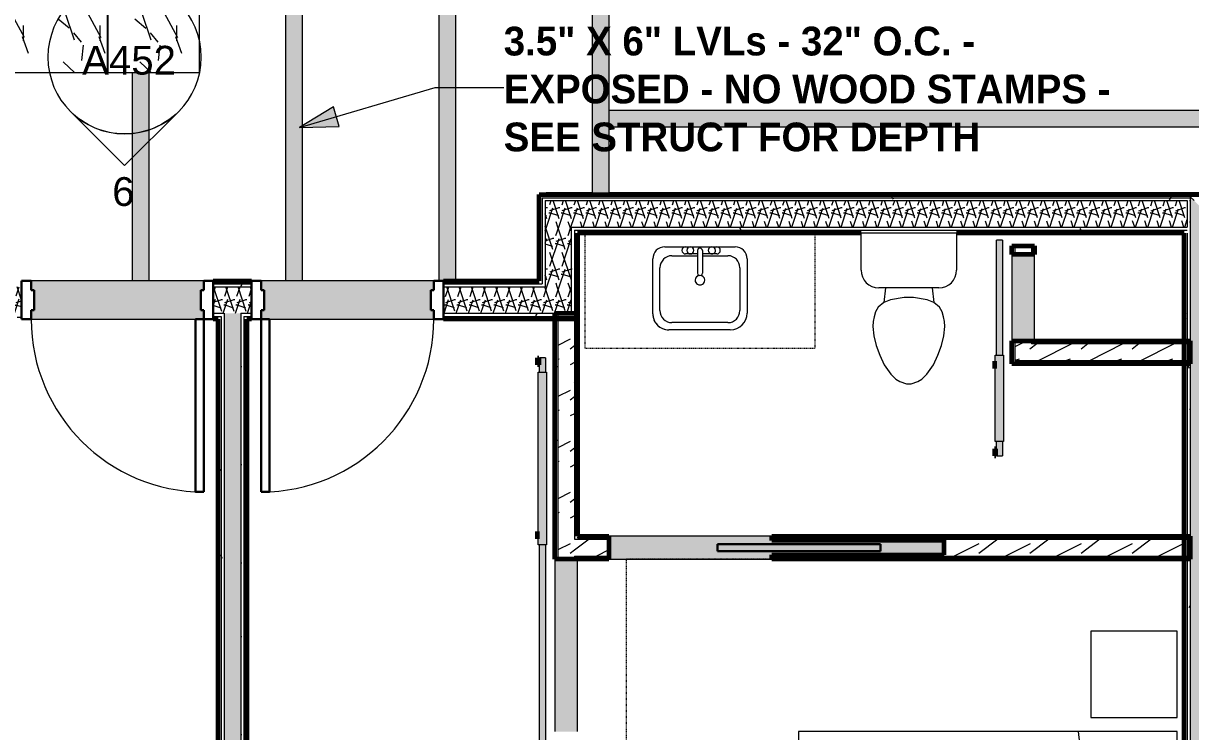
# Model space of a CAD drawing. Header units: inches. Extents: x -4169 to -1846, y 9706 to 12377.
# Drawn here: x -2758.4 to -2514.8, y 11536 to 11683.7 of the extents above; entities that cross this region are included whole.
import ezdxf

# ---------------------------------------------------------------- set-up
doc = ezdxf.new("R2010")
doc.units = ezdxf.units.IN
doc.header["$MEASUREMENT"] = 0
doc.linetypes.add('Dash', pattern=[0.25, 0.125, -0.125])
for name, color, linetype, lineweight in [('0-1', 7, 'Continuous', 5), ('0-2', 7, 'Continuous', 18), ('A-CLNG', 13, 'Continuous', 18), ('A-CLNG-PATT-1', 35, 'Continuous', 18), ('A-DOOR', 31, 'Continuous', 18), ('A-DOOR-2', 90, 'Continuous', 30), ('A-DOOR-3', 135, 'Continuous', 18), ('A-DOOR-4', 7, 'Continuous', 18), ('A-DOOR-5', 50, 'Continuous', 60), ('A-DOOR-6', 31, 'Continuous', 30), ('A-DOOR-7', 31, 'Continuous', 9), ('A-DOOR-FRAM', 31, 'Continuous', 30), ('A-FLOR-2', 7, 'Continuous', 18), ('A-WALL', 113, 'Continuous', 18), ('A-WALL-1', 8, 'Continuous', 5), ('A-WALL-3', 50, 'Continuous', 60), ('A-WALL-4', 7, 'Continuous', 18), ('A-WALL-PATT-1', 250, 'Continuous', 9), ('A-WALL-PATT-2', 253, 'Continuous', 9), ('A-WALL-PATT-4', 111, 'Continuous', 9), ('G-ANNO-SYMB-2', 111, 'Continuous', 9), ('G-ANNO-TEXT', 231, 'Continuous', 9), ('I-FURN-1', 250, 'Continuous', 9), ('I-FURN-HDLN-1', 250, 'Dash', 9), ('I-WALL', 2, 'Continuous', 18), ('I-WALL-2', 2, 'Continuous', 5), ('I-WALL-3', 2, 'Continuous', 60), ('P-SANR-FIXT-2', 250, 'Continuous', 9), ('Q-CASE-HDLN-1', 250, 'Dash', 9), ('S-BEAM', 12, 'Continuous', 9)]:
    doc.layers.add(name, color=color, linetype=linetype, lineweight=lineweight)
doc.styles.add('Arial_1', font='arial.ttf', dxfattribs={"height": 6})
doc.styles.add('Century Gothic_B', font='GOTHICB.TTF', dxfattribs={"height": 6})
pattern_1 = [(0, (0, 0), (20.48, 5.12), [0.845, -14.515, 0.845, -14.515, -81.92]), (0, (0, 0), (20.48, 5.12), [-30.72, 0.845, -29.875, 0.845, -14.515, -35.84]), (0, (0, 0), (20.48, 5.12), [-76.8, 0.845, -9.395, 0.845, -24.755]), (120, (7.68, 2.56), (-14.67405, 15.1762003), [0.845, -14.515, 0.845, -14.515, -81.92]), (120, (7.68, 2.56), (-14.67405, 15.1762003), [-30.72, 0.845, -29.875, 0.845, -14.515, -35.84]), (120, (7.68, 2.56), (-14.67405, 15.1762003), [-76.8, 0.845, -9.395, 0.845, -24.755]), (240, (10.24, 12.8), (-5.80595, -20.2962003), [0.845, -14.515, 0.845, -14.515, -81.92]), (240, (10.24, 12.8), (-5.80595, -20.2962003), [-30.72, 0.845, -29.875, 0.845, -14.515, -35.84]), (240, (10.24, 12.8), (-5.80595, -20.2962003), [-76.8, 0.845, -9.395, 0.845, -24.755])]
pattern_2 = [(216.87, (4.265, 10.662), (31.9871619, 21.32545714), [5.331, -47.981]), (206.565, (10.662, 7.464), (-10.662476, -10.6620098), [11.921, -11.921]), (198.435, (10.662, 2.132), (-21.32449365, -10.6625869), [6.744, -26.974])]
pattern_3 = [(161.57, (0.32, 0.32), (-2.560496185, -0.000537386), [0, -18.214, 2.022, 0]), (18.43, (-0.32, 0.32), (-2.560496185, 0.000537386), [0, -18.214, 2.022, 0]), (108.43, (0.32, 0.32), (1.27922091, -6.400876726), [6.07, -14.166]), (71.57, (-0.32, 0.32), (1.27922091, 6.400876726), [6.07, -14.166])]

# ---------------------------------------------------------------- blocks, each defined once
blk = doc.blocks.new('Pocket_Door_2385 - 34_ x 80_-1722096-ENLARGED RCP - 2ND FLOOR PLAN')
at = {"layer": 'A-DOOR-2'}
for p, q in [((-39.67, -0.75), (-39.67, 0.75)), ((-39.67, 0.75), (-5.67, 0.75)), ((-5.67, 0.75), (-5.67, -0.75)), ((-5.67, -0.75), (-39.67, -0.75))]:
    blk.add_line(p, q, dxfattribs=at)
blk = doc.blocks.new('M_Sink Vanity-Square - 500 x 440mm-1372835-ENLARGED RCP - 2ND FLOOR PLAN')
at = {"layer": 'P-SANR-FIXT-2'}
for p, q in [((-5.72, 10.23), (7.14, 10.23)), ((-5.72, 10.23), (7.14, 10.23)), ((-5.22, 8.73), (6.46, 8.73)), ((-9.22, -4.59), (-9.22, 6.73)), ((-9.22, -4.59), (-9.22, 6.73)), ((-7.72, -2.72), (-7.72, 6.23)), ((8.96, 6.23), (8.96, -2.72)), ((10.46, 6.91), (10.46, -4.59)), ((10.46, 6.91), (10.46, -4.59)), ((0.12, -6.33), (0.12, -1.59)), ((1.12, -6.33), (1.12, -1.59)), ((7.96, -7.09), (-6.72, -7.09)), ((7.96, -7.09), (-6.72, -7.09)), ((0.12, -5.22), (-5.22, -5.22)), ((-2.88, -5.59), (0.12, -5.59)), ((3.62, -7.09), (-2.88, -7.09)), ((6.46, -5.22), (1.12, -5.22)), ((1.12, -5.59), (3.62, -5.59))]:
    blk.add_line(p, q, dxfattribs=at)
for centre, radius, start, end in [((-5.72, 6.73), 3.5, 90, 180), ((-5.72, 6.73), 3.5, 90, 180), ((7.14, 6.91), 3.32, 0, 90), ((7.14, 6.91), 3.32, 360, 90), ((-5.22, 6.23), 2.5, 90, 180), ((6.46, 6.23), 2.5, 360, 90), ((0.62, -0.13), 1, 360, 180), ((0.62, -0.13), 1, 180, 0), ((0.62, -1.59), 0.5, 360, 180), ((-6.72, -4.59), 2.5, 180, 270), ((-6.72, -4.59), 2.5, 180, 270), ((-5.22, -2.72), 2.5, 180, 270), ((6.46, -2.72), 2.5, 270, 360), ((7.96, -4.59), 2.5, 270, 0), ((7.96, -4.59), 2.5, 270, 0), ((-2.88, -6.34), 0.75, 90, 270), ((-1.88, -6.34), 0.75, 360, 180), ((-1.88, -6.34), 0.75, 180, 0), ((0.62, -6.33), 0.5, 180, 0), ((2.62, -6.34), 0.75, 0, 180), ((2.62, -6.34), 0.75, 180, 0), ((3.62, -6.34), 0.75, 270, 90)]:
    blk.add_arc(centre, radius, start, end, dxfattribs=at)
blk = doc.blocks.new('Toilet-Domestic-3D - Toilet-Domestic-3D-1352612-ENLARGED RCP - 2ND FLOOR PLAN')
at = {"layer": 'P-SANR-FIXT-2'}
for p, q in [((-9.98, 19.48), (9.98, 19.48)), ((-9.98, 11.75), (-9.98, 19.48)), ((9.98, 19.48), (9.98, 11.75)), ((6.25, 8.02), (-6.25, 8.02)), ((-4.86, 8.02), (-5.21, 5)), ((4.86, 8.02), (5.21, 5)), ((-5.21, 5), (-6.4, 4)), ((-3.84, 5.5), (-5.21, 5)), ((-1, 6), (-3.84, 5.5)), ((1, 6), (-1, 6)), ((3.84, 5.5), (1, 6)), ((5.21, 5), (3.84, 5.5)), ((6.4, 4), (5.21, 5)), ((-6.97, 3), (-7.24, 2)), ((-6.4, 4), (-6.97, 3)), ((6.97, 3), (6.4, 4)), ((7.24, 2), (6.97, 3)), ((-7.41, 1), (-7.5, 0)), ((-7.5, 0), (-7.33, -1.99)), ((-7.24, 2), (-7.41, 1)), ((7.41, 1), (7.24, 2)), ((7.33, -1.99), (7.5, 0)), ((7.5, 0), (7.41, 1)), ((-7.33, -1.99), (-6.79, -4)), ((6.79, -4), (7.33, -1.99)), ((-6.79, -4), (-6.06, -6)), ((6.06, -6), (6.79, -4)), ((-6.06, -6), (-5.13, -8)), ((5.13, -8), (6.06, -6)), ((-5.13, -8), (-3.74, -10)), ((3.74, -10), (5.13, -8)), ((-3.74, -10), (-2.74, -11)), ((-2.74, -11), (-1.87, -11.5)), ((-1.87, -11.5), (-0.5, -12)), ((-0.5, -12), (0.5, -12)), ((0.5, -12), (1.87, -11.5)), ((1.87, -11.5), (2.74, -11)), ((2.74, -11), (3.74, -10))]:
    blk.add_line(p, q, dxfattribs=at)
for centre, start, end in [((-6.25, 11.75), 180, 270), ((6.25, 11.75), 270, 360)]:
    blk.add_arc(centre, 3.73, start, end, dxfattribs=at)
blk = doc.blocks.new('OD_CW_Countertop - OD_CW_Countertop-V56-ENLARGED RCP - 2ND FLOOR PLAN')
at = {"layer": 'Q-CASE-HDLN-1'}
for p, q in [((0.74, 24), (0.74, 0)), ((48.74, 0), (48.74, 24)), ((0.74, 0), (48.74, 0))]:
    blk.add_line(p, q, dxfattribs=at)
blk = doc.blocks.new('Interior_barn_door_18732 - Interior_barn_door_18732-2490868-ENLARGED RCP - 2ND FLOOR PLAN')
at = {"layer": 'A-DOOR-3'}
h = blk.add_hatch(color=256, dxfattribs=at)
h.paths.add_polyline_path([(21, -4.79), (21, -4.32), (-21, -4.34), (-21, -4.95), (21, -4.95)], flags=0)
h.paths.add_polyline_path([(-57, -4.63), (-57, -4.32), (-60, -4.34), (-60, -4.95), (-57, -4.95), (-57, -4.64)], flags=0)
for points in [[(-21, -4.07), (-57, -4.07), (-57, -5.82), (-21, -5.82)], [(-58.5, -6), (-58.5, -5.67), (-60, -5.67), (-60, -6)], [(-22.23, -6), (-22.23, -5.82), (-23.73, -5.82), (-23.73, -6), (-22.68, -6)]]:
    blk.add_hatch(color=256, dxfattribs=at).paths.add_polyline_path(points, flags=0)
h = blk.add_hatch(color=256, dxfattribs=at)
h.paths.add_polyline_path([(21, -5.55), (21, -4.95), (-21, -4.95), (-21, -5.57), (21, -5.57)], flags=0)
h.paths.add_polyline_path([(-57, -5.39), (-57, -4.95), (-60, -4.95), (-60, -5.57), (-57, -5.55), (-57, -5.39)], flags=0)
at = {"layer": 'A-DOOR-4'}
for p, q in [((-60, -4.32), (-57, -4.32)), ((-60, -4.32), (-60, -4.95)), ((-57, -5.82), (-57, -4.07)), ((-57, -4.07), (-21, -4.07)), ((-21, -4.07), (-21, -5.82)), ((-21, -4.32), (21, -4.32)), ((21, -4.95), (21, -4.32)), ((-60, -4.95), (-60, -5.57)), ((-57, -5.57), (-60, -5.57)), ((-21, -5.82), (-57, -5.82)), ((21, -5.57), (-21, -5.57)), ((21, -5.57), (21, -4.95))]:
    blk.add_line(p, q, dxfattribs=at)
at = {"layer": 'A-DOOR-5'}
for p, q in [((-60, -6), (-60, -5.67)), ((-60, -5.67), (-58.5, -5.67)), ((-58.5, -6), (-60, -6)), ((-58.5, -5.67), (-58.5, -6)), ((-23.73, -6), (-23.73, -5.82)), ((-22.23, -6), (-23.73, -6)), ((-22.23, -5.82), (-22.23, -6))]:
    blk.add_line(p, q, dxfattribs=at)
blk = doc.blocks.new('Bed-Standard - Queen 60_ x 79_-1242961-ENLARGED RCP - 2ND FLOOR PLAN')
at = {"layer": 'I-FURN-1'}
for p, q in [((40.69, 37.7), (-19.31, 37.7)), ((-19.31, 37.7), (-19.31, -41.3)), ((40.69, -41.3), (40.69, 37.7)), ((-16.31, 35.7), (-16.31, 23.7)), ((-16.31, 35.7), (37.69, 35.7)), ((37.69, 35.7), (37.69, 23.7)), ((40.69, 23.7), (-19.31, 17.13)), ((-16.31, 23.7), (37.69, 23.7)), ((-19.31, -41.3), (40.69, -41.3))]:
    blk.add_line(p, q, dxfattribs=at)
at = {"layer": 'I-FURN-HDLN-1'}
for p, q in [((-55.31, 37.7), (-55.31, -77.3)), ((64.69, -77.3), (64.69, 37.7)), ((-55.31, -77.3), (64.69, -77.3))]:
    blk.add_line(p, q, dxfattribs=at)
blk = doc.blocks.new('Table-Night Stand - 18_ x 18_ x 24_-1352623-ENLARGED RCP - 2ND FLOOR PLAN')
at = {"layer": 'I-FURN-1'}
for p, q in [((18.15, 18), (0.15, 18)), ((0.15, 18), (0.15, 0)), ((18.15, 0), (18.15, 18)), ((0.15, 0), (18.15, 0))]:
    blk.add_line(p, q, dxfattribs=at)
blk = doc.blocks.new('Interior_barn_door_18732 - Interior_barn_door_18732 18_-2490978-ENLARGED RCP - 2ND FLOOR PLAN')
at = {"layer": 'A-DOOR-3'}
for points in [[(-33, 6), (-33, 5.67), (-31.5, 5.67), (-31.5, 6)], [(-13.13, 5.82), (-30, 5.82), (-30, 4.07), (-12, 4.07), (-12, 5.82)], [(-14.73, 6), (-14.73, 5.82), (-13.23, 5.82), (-13.23, 6)]]:
    blk.add_hatch(color=256, dxfattribs=at).paths.add_polyline_path(points, flags=0)
h = blk.add_hatch(color=256, dxfattribs=at)
h.paths.add_polyline_path([(12, 5.57), (-12, 5.55), (-12, 4.95), (12, 4.95), (12, 5.55)], flags=0)
h.paths.add_polyline_path([(-30, 5.57), (-33, 5.55), (-33, 4.95), (-30, 4.95), (-30, 5.57)], flags=0)
h = blk.add_hatch(color=256, dxfattribs=at)
h.paths.add_polyline_path([(10.81, 4.95), (-12, 4.95), (-12, 4.32), (12, 4.34), (12, 4.95)], flags=0)
h.paths.add_polyline_path([(-30, 4.95), (-33, 4.95), (-33, 4.32), (-30, 4.34), (-30, 4.8)], flags=0)
at = {"layer": 'A-DOOR-4'}
for p, q in [((-33, 5.57), (-30, 5.57)), ((-33, 5.57), (-33, 4.95)), ((-33, 4.95), (-33, 4.32)), ((-30, 4.07), (-30, 5.82)), ((-30, 5.82), (-12, 5.82)), ((-12, 5.82), (-12, 4.07)), ((-12, 5.57), (12, 5.57)), ((12, 4.95), (12, 5.57)), ((12, 4.32), (12, 4.95)), ((-30, 4.32), (-33, 4.32)), ((-12, 4.07), (-30, 4.07)), ((12, 4.32), (-12, 4.32))]:
    blk.add_line(p, q, dxfattribs=at)
at = {"layer": 'A-DOOR-5'}
for p, q in [((-33, 6), (-33, 5.67)), ((-31.5, 6), (-33, 6)), ((-33, 5.67), (-31.5, 5.67)), ((-31.5, 5.67), (-31.5, 6)), ((-14.73, 6), (-14.73, 5.82)), ((-13.23, 6), (-14.73, 6)), ((-13.23, 5.82), (-13.23, 6))]:
    blk.add_line(p, q, dxfattribs=at)
blk = doc.blocks.new('CTR - 1st Phase - Unit Layouts_rvt-1-ENLARGED RCP - 2ND FLOOR PLAN')
at = {"layer": 'A-WALL-1'}
for points in [[(-2548, 11617.48), (-2547.37, 11617.48), (-2547.37, 11635.48), (-2552.12, 11635.48), (-2552.12, 11617.48), (-2551.5, 11617.48)], [(-2602.2, 11571.98), (-2602.2, 11572.86), (-2566.2, 11572.86), (-2566.2, 11575.86), (-2602.2, 11575.86), (-2602.2, 11576.73), (-2636.2, 11576.73), (-2636.2, 11571.98), (-2620.03, 11571.98)], [(-2646.85, 11535.98), (-2642.72, 11535.98), (-2642.72, 11571.98), (-2647.47, 11571.98), (-2647.47, 11535.98)]]:
    blk.add_hatch(color=256, dxfattribs=at).paths.add_polyline_path(points, flags=0)
at = {"layer": 'A-WALL-PATT-1'}
h = blk.add_hatch(dxfattribs=at)
h.set_pattern_fill('FP_1', color=256, style=0, pattern_type=2)
h.set_pattern_definition(pattern_1)
h.paths.add_polyline_path([(-2646.85, 11532.88), (-2646.85, 11535.98), (-2647.47, 11535.98), (-2647.47, 11532.88)], flags=0)
h.paths.add_polyline_path([(-2647.47, 11571.98), (-2646.85, 11571.98), (-2646.85, 11623.24), (-2647.47, 11623.24), (-2647.47, 11576.11)], flags=0)
h = blk.add_hatch(dxfattribs=at)
h.set_pattern_fill('FP_1', color=256, style=0, pattern_type=2)
h.set_pattern_definition(pattern_1)
h.paths.add_polyline_path([(-2642.72, 11532.88), (-2642.72, 11535.98), (-2643.35, 11535.98), (-2643.35, 11532.88)], flags=0)
h.paths.add_polyline_path([(-2643.35, 11571.98), (-2642.72, 11571.98), (-2642.72, 11572.61), (-2643.35, 11572.61), (-2643.35, 11572.27)], flags=0)
h.paths.add_polyline_path([(-2643.35, 11576.11), (-2642.72, 11576.11), (-2642.72, 11623.26), (-2643.35, 11623.26), (-2643.35, 11576.28)], flags=0)
h = blk.add_hatch(dxfattribs=at)
h.set_pattern_fill('FP_1', color=256, style=0, pattern_type=2)
h.set_pattern_definition(pattern_1)
h.paths.add_polyline_path([(-2548, 11616.86), (-2516.12, 11616.86), (-2516.12, 11617.48), (-2548, 11617.48)], flags=0)
h = blk.add_hatch(dxfattribs=at)
h.set_pattern_fill('FP_1', color=256, style=0, pattern_type=2)
h.set_pattern_definition(pattern_1)
h.paths.add_polyline_path([(-2518.74, 11612.73), (-2516.12, 11612.75), (-2516.12, 11613.36), (-2552.12, 11613.36), (-2552.12, 11612.73), (-2548, 11612.73)], flags=0)
h = blk.add_hatch(dxfattribs=at)
h.set_pattern_fill('FP_1', color=256, style=0, pattern_type=2)
h.set_pattern_definition(pattern_1)
h.paths.add_polyline_path([(-2636.2, 11576.11), (-2636.2, 11576.73), (-2642.72, 11576.73), (-2642.72, 11576.11), (-2636.92, 11576.11)], flags=0)
h.paths.add_polyline_path([(-2518.74, 11576.11), (-2516.12, 11576.12), (-2516.12, 11576.73), (-2602.2, 11576.73), (-2602.2, 11576.11), (-2535.6, 11576.11)], flags=0)
at = {"layer": 'A-WALL-PATT-2'}
h = blk.add_hatch(dxfattribs=at)
h.set_pattern_fill('FP_2', color=256, style=0, pattern_type=2)
h.set_pattern_definition(pattern_2)
h.paths.add_polyline_path([(-2548, 11616.86), (-2548, 11617.48), (-2551.5, 11617.48), (-2551.5, 11616.86)], flags=0)
h.paths.add_polyline_path([(-2551.5, 11635.48), (-2548, 11635.48), (-2548, 11637.29), (-2551.5, 11637.29), (-2551.5, 11636.61)], flags=0)
h = blk.add_hatch(dxfattribs=at)
h.set_pattern_fill('FP_2', color=256, style=0, pattern_type=2)
h.set_pattern_definition(pattern_2)
h.paths.add_polyline_path([(-2643.35, 11532.26), (-2643.35, 11535.98), (-2646.85, 11535.98), (-2646.85, 11532.26), (-2645.36, 11532.26)], flags=0)
h.paths.add_polyline_path([(-2643.35, 11571.98), (-2643.35, 11623.26), (-2646.85, 11623.26), (-2646.85, 11571.98)], flags=0)
h = blk.add_hatch(dxfattribs=at)
h.set_pattern_fill('FP_2', color=256, style=0, pattern_type=2)
h.set_pattern_definition(pattern_2)
h.paths.add_polyline_path([(-2551.5, 11613.36), (-2516.12, 11613.36), (-2516.12, 11616.86), (-2551.5, 11616.86)], flags=0)
h = blk.add_hatch(dxfattribs=at)
h.set_pattern_fill('FP_2', color=256, style=0, pattern_type=2)
h.set_pattern_definition(pattern_2)
h.paths.add_polyline_path([(-2636.92, 11572.61), (-2636.2, 11572.61), (-2636.2, 11576.11), (-2643.35, 11576.11), (-2643.35, 11572.61), (-2642.67, 11572.61)], flags=0)
h.paths.add_polyline_path([(-2518.74, 11572.61), (-2516.12, 11572.61), (-2516.12, 11576.11), (-2602.2, 11576.11), (-2602.2, 11575.86), (-2566.2, 11575.86), (-2566.2, 11572.86), (-2602.2, 11572.86), (-2602.2, 11572.61), (-2535.6, 11572.61)], flags=0)
at = {"layer": 'A-WALL-3'}
for p, q in [((-2552.12, 11635.48), (-2552.12, 11637.29)), ((-2552.12, 11637.29), (-2547.37, 11637.29)), ((-2547.37, 11637.29), (-2547.37, 11635.48)), ((-2547.37, 11635.48), (-2552.12, 11635.48)), ((-2647.47, 11571.98), (-2647.47, 11623.26)), ((-2647.47, 11623.26), (-2642.72, 11623.26)), ((-2642.72, 11623.26), (-2642.72, 11576.73)), ((-2552.12, 11617.48), (-2514.87, 11617.48)), ((-2552.12, 11612.73), (-2552.12, 11617.48)), ((-2514.87, 11617.48), (-2514.87, 11612.73)), ((-2514.87, 11612.73), (-2552.12, 11612.73)), ((-2642.72, 11576.73), (-2636.2, 11576.73)), ((-2636.2, 11576.73), (-2636.2, 11571.98)), ((-2602.2, 11575.86), (-2602.2, 11576.73)), ((-2602.2, 11576.73), (-2514.87, 11576.73)), ((-2566.2, 11575.86), (-2602.2, 11575.86)), ((-2566.2, 11572.86), (-2566.2, 11575.86)), ((-2514.87, 11576.73), (-2514.87, 11571.98)), ((-2602.2, 11571.98), (-2602.2, 11572.86)), ((-2602.2, 11572.86), (-2566.2, 11572.86)), ((-2642.72, 11571.98), (-2647.47, 11571.98)), ((-2636.2, 11571.98), (-2642.72, 11571.98)), ((-2514.87, 11571.98), (-2602.2, 11571.98))]:
    blk.add_line(p, q, dxfattribs=at)
at = {"layer": 'A-WALL-4'}
for p, q in [((-2551.5, 11637.29), (-2551.5, 11635.48)), ((-2548, 11637.29), (-2548, 11635.48)), ((-2552.12, 11635.48), (-2552.12, 11617.48)), ((-2547.37, 11617.48), (-2547.37, 11635.48)), ((-2646.85, 11623.26), (-2646.85, 11571.98)), ((-2643.35, 11623.26), (-2643.35, 11576.11)), ((-2551.5, 11617.48), (-2551.5, 11616.86)), ((-2551.5, 11616.86), (-2551.5, 11613.36)), ((-2548, 11617.48), (-2548, 11616.86)), ((-2514.87, 11616.86), (-2548, 11616.86)), ((-2514.87, 11613.36), (-2551.5, 11613.36)), ((-2643.35, 11576.11), (-2642.72, 11576.11)), ((-2642.72, 11576.11), (-2636.2, 11576.11)), ((-2602.2, 11576.73), (-2636.2, 11576.73)), ((-2602.2, 11576.11), (-2514.87, 11576.11)), ((-2643.35, 11572.61), (-2643.35, 11571.98)), ((-2643.35, 11572.61), (-2642.72, 11572.61)), ((-2642.72, 11572.61), (-2636.2, 11572.61)), ((-2602.2, 11572.61), (-2514.87, 11572.61)), ((-2647.47, 11571.98), (-2647.47, 11535.98)), ((-2642.72, 11535.98), (-2642.72, 11571.98)), ((-2636.2, 11571.98), (-2602.2, 11571.98))]:
    blk.add_line(p, q, dxfattribs=at)
at = {"layer": '0-2'}
for name, p in [('OD_CW_Countertop - OD_CW_Countertop-V56-ENLARGED RCP - 2ND FLOOR PLAN', (-2641.91, 11615.99)), ('Toilet-Domestic-3D - Toilet-Domestic-3D-1352612-ENLARGED RCP - 2ND FLOOR PLAN', (-2573.59, 11620.52))]:
    blk.add_blockref(name, p, dxfattribs=at)
for name, p, rotation in [('Interior_barn_door_18732 - Interior_barn_door_18732 18_-2490978-ENLARGED RCP - 2ND FLOOR PLAN', (-2549.75, 11626.48), 90.00000000000392), ('M_Sink Vanity-Square - 500 x 440mm-1372835-ENLARGED RCP - 2ND FLOOR PLAN', (-2616.56, 11630.03), 180), ('Interior_barn_door_18732 - Interior_barn_door_18732-2490868-ENLARGED RCP - 2ND FLOOR PLAN', (-2645.1, 11553.98), 270.0000000000131), ('Pocket_Door_2385 - 34_ x 80_-1722096-ENLARGED RCP - 2ND FLOOR PLAN', (-2619.2, 11574.36), 180), ('Bed-Standard - Queen 60_ x 79_-1242961-ENLARGED RCP - 2ND FLOOR PLAN', (-2555.3, 11516.67), 270.0000000000256), ('Table-Night Stand - 18_ x 18_ x 24_-1352623-ENLARGED RCP - 2ND FLOOR PLAN', (-2535.6, 11557.06), 270.0000000000256)]:
    blk.add_blockref(name, p, dxfattribs=dict(at, rotation=rotation))
blk = doc.blocks.new('CTR - 1st Phase - Shell_rvt-1-ENLARGED RCP - 2ND FLOOR PLAN')
at = {"layer": 'A-FLOR-2'}
for p, q in [((-2639.67, 11648.36), (-2649.27, 11648.36)), ((-2649.27, 11648.36), (-2649.27, 11647.99)), ((-2504.49, 11648.36), (-2636.17, 11648.36))]:
    blk.add_line(p, q, dxfattribs=at)
blk = doc.blocks.new('Dimension Lumber - LVL - 3_5X5_5-V153-ENLARGED RCP - 2ND FLOOR PLAN')
at = {"layer": 'S-BEAM'}
h = blk.add_hatch(color=256, dxfattribs=at)
h.paths.add_polyline_path([(-44.85, 1.75), (-44.85, -1.75), (-43.85, -1.75), (-43.85, 1.75)], flags=0)
h.paths.add_polyline_path([(-0.88, 1.75), (-0.88, -1.75), (42.53, -1.75), (42.53, 1.75), (3.84, 1.75)], flags=0)
for p, q in [((-44.85, 1.75), (-43.85, 1.75)), ((-0.88, 1.75), (42.53, 1.75)), ((-44.85, -1.75), (-43.85, -1.75)), ((-0.88, -1.75), (42.53, -1.75))]:
    blk.add_line(p, q, dxfattribs=at)
blk = doc.blocks.new('Dimension Lumber - LVL - 3_5X5_5-V166-ENLARGED RCP - 2ND FLOOR PLAN')
at = {"layer": 'S-BEAM'}
h = blk.add_hatch(color=256, dxfattribs=at)
h.paths.add_polyline_path([(42.52, 1.75), (-30.79, 1.75), (-30.79, -1.75), (42.52, -1.75)], flags=0)
h.paths.add_polyline_path([(-33.16, -1.75), (-33.16, 1.75), (-34.55, 1.75), (-34.55, -1.75), (-34.47, -1.75)], flags=0)
h.paths.add_polyline_path([(-36.92, -1.75), (-36.92, 1.75), (-39.42, 1.75), (-39.42, -1.75)], flags=0)
h.paths.add_polyline_path([(-41.79, -1.75), (-41.79, 1.75), (-45.38, 1.75), (-45.38, -1.75), (-44.53, -1.75)], flags=0)
for p, q in [((-45.38, 1.75), (-45.38, -1.75)), ((-45.38, 1.75), (-41.79, 1.75)), ((-39.42, 1.75), (-36.92, 1.75)), ((-34.55, 1.75), (-33.16, 1.75)), ((-30.79, 1.75), (42.52, 1.75)), ((-45.38, -1.75), (-41.79, -1.75)), ((-39.42, -1.75), (-36.92, -1.75)), ((-34.55, -1.75), (-33.16, -1.75)), ((-30.79, -1.75), (42.52, -1.75))]:
    blk.add_line(p, q, dxfattribs=at)
blk = doc.blocks.new('Dimension Lumber - LVL - 3_5X5_5-V170-ENLARGED RCP - 2ND FLOOR PLAN')
at = {"layer": 'S-BEAM'}
blk.add_hatch(color=256, dxfattribs=at).paths.add_polyline_path([(-69.51, 1.75), (-83.57, 1.75), (-87.07, -1.75), (87.05, -1.75), (87.05, 1.75), (-64.16, 1.75)], flags=0)
for p, q in [((-83.57, 1.75), (87.05, 1.75)), ((87.05, -1.75), (87.05, 1.75)), ((-87.07, -1.75), (87.05, -1.75))]:
    blk.add_line(p, q, dxfattribs=at)
blk = doc.blocks.new('HOLLOW METAL - UNIT DOOR-2125825-ENLARGED RCP - 2ND FLOOR PLAN')
at = {"layer": 'A-DOOR-6'}
for p, q in [((18, 40.25), (16.25, 40.25)), ((16.25, 40.25), (16.25, 4.25)), ((18, 4.25), (18, 40.25)), ((16.25, 4.25), (18, 4.25))]:
    blk.add_line(p, q, dxfattribs=at)
at = {"layer": 'A-DOOR-7'}
blk.add_arc((18, 4.25), 36, 90, 180, dxfattribs=at)
at = {"layer": 'A-DOOR-FRAM'}
for p, q in [((-18, 4.25), (-20, 4.25)), ((-20, 4.25), (-20, -3.75)), ((-18, 2.3125), (-18, 4.25)), ((18, 4.25), (18, 2.3125)), ((20, 4.25), (18, 4.25)), ((20, -3.75), (20, 4.25)), ((-17.375, 2.3125), (-18, 2.3125)), ((-17.375, -1.8125), (-17.375, 2.3125)), ((18, 2.3125), (17.375, 2.3125)), ((17.375, 2.3125), (17.375, -1.8125)), ((-18, -3.75), (-18, -1.8125)), ((-18, -1.8125), (-17.375, -1.8125)), ((17.375, -1.8125), (18, -1.8125)), ((18, -1.8125), (18, -3.75)), ((-20, -3.75), (-18, -3.75)), ((18, -3.75), (20, -3.75))]:
    blk.add_line(p, q, dxfattribs=at)
blk = doc.blocks.new('HOLLOW METAL - UNIT DOOR-2125824-ENLARGED RCP - 2ND FLOOR PLAN')
at = {"layer": 'A-DOOR-6'}
for p, q in [((16.25, -4.25), (18, -4.25)), ((16.25, -40.25), (16.25, -4.25)), ((18, -4.25), (18, -40.25)), ((18, -40.25), (16.25, -40.25))]:
    blk.add_line(p, q, dxfattribs=at)
at = {"layer": 'A-DOOR-7'}
blk.add_arc((18, -4.25), 36, 180, 270, dxfattribs=at)
at = {"layer": 'A-DOOR-FRAM'}
for p, q in [((-20, 3.75), (-18, 3.75)), ((-20, -4.25), (-20, 3.75)), ((-18, 3.75), (-18, 1.8125)), ((18, 3.75), (20, 3.75)), ((18, 1.8125), (18, 3.75)), ((20, 3.75), (20, -4.25)), ((-18, 1.8125), (-17.375, 1.8125)), ((-17.375, 1.8125), (-17.375, -2.3125)), ((17.375, 1.8125), (18, 1.8125)), ((17.375, -2.3125), (17.375, 1.8125)), ((-18, -2.3125), (-18, -4.25)), ((-17.375, -2.3125), (-18, -2.3125)), ((18, -2.3125), (17.375, -2.3125)), ((18, -4.25), (18, -2.3125)), ((-18, -4.25), (-20, -4.25)), ((20, -4.25), (18, -4.25))]:
    blk.add_line(p, q, dxfattribs=at)
blk = doc.blocks.new('Dimension Lumber - LVL - 3_5X5_5-V172-ENLARGED RCP - 2ND FLOOR PLAN')
at = {"layer": 'S-BEAM'}
h = blk.add_hatch(color=256, dxfattribs=at)
h.paths.add_polyline_path([(34.76, -1.75), (34.76, 1.75), (-20.18, 1.75), (-20.18, -1.75), (29.4, -1.75)], flags=0)
h.paths.add_polyline_path([(-22.55, 1.75), (-23.93, 1.75), (-23.93, -1.75), (-22.55, -1.75), (-22.55, 1.01)], flags=0)
h.paths.add_polyline_path([(-26.31, -1.75), (-26.31, 1.75), (-28.81, 1.75), (-28.81, -1.75)], flags=0)
h.paths.add_polyline_path([(-31.18, -1.75), (-31.18, 1.75), (-34.76, 1.75), (-34.76, -1.75), (-33.92, -1.75)], flags=0)
for p, q in [((-34.76, 1.75), (-34.76, -1.75)), ((-34.76, 1.75), (-31.18, 1.75)), ((-28.81, 1.75), (-26.31, 1.75)), ((-23.93, 1.75), (-22.55, 1.75)), ((-20.18, 1.75), (34.76, 1.75)), ((34.76, -1.75), (34.76, 1.75)), ((-34.76, -1.75), (-31.18, -1.75)), ((-28.81, -1.75), (-26.31, -1.75)), ((-23.93, -1.75), (-22.55, -1.75)), ((-20.18, -1.75), (34.76, -1.75))]:
    blk.add_line(p, q, dxfattribs=at)
blk = doc.blocks.new('Elevation - Filled Arrow-152140-ENLARGED RCP - 2ND FLOOR PLAN')
at = {"layer": 'G-ANNO-SYMB-2'}
for start, end in [(360, 180), (180, 360)]:
    blk.add_arc((0, 0), 0.25, start, end, dxfattribs=at)
blk = doc.blocks.new('Elevation - Filled Arrow-151867-ENLARGED RCP - 2ND FLOOR PLAN')
at = {"layer": 'G-ANNO-SYMB-2'}
for p, q in [((0, 0.3536), (-0.1768, 0.1768)), ((0.1768, 0.1768), (0, 0.3536))]:
    blk.add_line(p, q, dxfattribs=at)
blk.add_arc((0, 0), 0.25, 45, 135, dxfattribs=at)

msp = doc.modelspace()

# ---------------------------------------------------------------- hatches: boundary and pattern name
at = {"layer": 'A-CLNG-PATT-1'}
h = msp.add_hatch(dxfattribs=at)
h.set_pattern_fill('FP_53', color=256, style=0, pattern_type=2)
h.set_pattern_definition([(108.435, (4.16, 0), (-16.000521, 32.0003383), [6.072, -44.525]), (139.399, (2.24, 5.76), (-96.00016541, 79.9998798), [2.95, -144.562]), (136.848, (16, 7.68), (-240.00202852, 223.9982064), [7.018, -343.889]), (109.983, (10.88, 12.48), (-47.99971113, 127.99986808), [3.746, -183.53]), (90, (9.6, 0), (-16, 16), [3.2, -12.8]), (118.443, (9.6, 3.2), (112.0002199, -207.99937941), [8.734, -427.981]), (84.289, (5.44, 10.88), (-16.00092206, -143.99947947), [3.216, -157.582]), (129.806, (5.76, 14.08), (64.00060153, -80.0001644), [2.499, -122.465])])
h.paths.add_polyline_path([(-2740.63, 11673.39), (-2721.68, 11673.39), (-2721.68, 11716.36), (-2740.63, 11716.36), (-2740.63, 11676.83)], flags=0)
h.paths.add_polyline_path([(-2740.88, 11673.39), (-2740.88, 11735.99), (-2779.03, 11735.99), (-2779.03, 11673.39), (-2755.1, 11673.39)], flags=0)
h.paths.add_polyline_path([(-2787.05, 11673.39), (-2779.28, 11673.39), (-2779.28, 11735.99), (-2797.9, 11735.99), (-2797.9, 11717.99), (-2798.23, 11717.99), (-2798.23, 11673.39), (-2788.86, 11673.39)], flags=0)
at = {"layer": 'A-WALL-PATT-4'}
h = msp.add_hatch(dxfattribs=at)
h.set_pattern_fill('FP_1', color=256, style=0, pattern_type=2)
h.set_pattern_definition(pattern_1)
h.paths.add_polyline_path([(-2506.92, 11647.36), (-2505.15, 11647.36), (-2505.77, 11647.99), (-2650.72, 11647.99), (-2650.72, 11647.36), (-2514.87, 11647.36), (-2514.87, 11647.54), (-2514.7, 11647.36), (-2508.57, 11647.36)], flags=0)
h = msp.add_hatch(dxfattribs=at)
h.set_pattern_fill('FP_1', color=256, style=0, pattern_type=2)
h.set_pattern_definition(pattern_1)
h.paths.add_polyline_path([(-2650.1, 11646.74), (-2515.5, 11646.74), (-2515.5, 11647.28), (-2514.95, 11646.74), (-2514.87, 11646.74), (-2514.87, 11647.36), (-2650.1, 11647.36)], flags=0)
h.paths.add_polyline_path([(-2507.45, 11646.74), (-2505.41, 11646.74), (-2506.03, 11647.36), (-2514.7, 11647.36), (-2514.07, 11646.74), (-2508.57, 11646.74)], flags=0)
h = msp.add_hatch(dxfattribs=at)
h.set_pattern_fill('FP_4', color=256, style=0, pattern_type=2)
h.set_pattern_definition(pattern_3)
h.paths.add_polyline_path([(-2510.75, 11641.24), (-2500.79, 11641.24), (-2506.29, 11646.74), (-2514.07, 11646.74), (-2511.37, 11644.04), (-2511.37, 11643.16), (-2510.75, 11642.53)], flags=0)
h.paths.add_polyline_path([(-2531.79, 11641.24), (-2515.5, 11641.24), (-2515.5, 11646.74), (-2649.47, 11646.74), (-2649.47, 11641.24), (-2532.05, 11641.24)], flags=0)
h = msp.add_hatch(dxfattribs=at)
h.set_pattern_fill('FP_1', color=256, style=0, pattern_type=2)
h.set_pattern_definition(pattern_1)
h.paths.add_polyline_path([(-2514.87, 11255.64), (-2514.87, 11447.86), (-2515.5, 11447.86), (-2515.5, 11255.64)], flags=0)
h.paths.add_polyline_path([(-2514.87, 11451.36), (-2514.89, 11646.68), (-2515.5, 11647.28), (-2515.5, 11451.36), (-2515.18, 11451.36)], flags=0)
h = msp.add_hatch(dxfattribs=at)
h.set_pattern_fill('FP_4', color=256, style=0, pattern_type=2)
h.set_pattern_definition(pattern_3)
h.paths.add_polyline_path([(-2514.87, 11255.64), (-2511.37, 11255.64), (-2511.37, 11644.04), (-2514.87, 11647.54), (-2514.87, 11274.66)], flags=0)
h = msp.add_hatch(dxfattribs=at)
h.set_pattern_fill('FP_4', color=256, style=0, pattern_type=2)
h.set_pattern_definition(pattern_3)
h.paths.add_polyline_path([(-2643.97, 11628.74), (-2643.97, 11641.24), (-2649.47, 11641.24), (-2649.47, 11628.74)], flags=0)
h = msp.add_hatch(dxfattribs=at)
h.set_pattern_fill('FP_1', color=256, style=0, pattern_type=2)
h.set_pattern_definition(pattern_1)
h.paths.add_polyline_path([(-2510.3, 11640.61), (-2507.95, 11640.61), (-2508.57, 11641.24), (-2510.75, 11641.24), (-2510.75, 11640.61)], flags=0)
h.paths.add_polyline_path([(-2642.72, 11640.61), (-2515.5, 11640.61), (-2515.5, 11641.24), (-2643.97, 11641.24), (-2643.97, 11640.61), (-2643.35, 11640.61)], flags=0)
h = msp.add_hatch(dxfattribs=at)
h.set_pattern_fill('FP_1', color=256, style=0, pattern_type=2)
h.set_pattern_definition(pattern_1)
h.paths.add_polyline_path([(-2531.43, 11639.99), (-2515.5, 11639.99), (-2515.5, 11640.61), (-2643.35, 11640.61), (-2643.35, 11639.99), (-2531.79, 11639.99)], flags=0)
h.paths.add_polyline_path([(-2510.75, 11639.99), (-2508.2, 11639.99), (-2508.83, 11640.61), (-2510.75, 11640.61)], flags=0)
h = msp.add_hatch(dxfattribs=at)
h.set_pattern_fill('FP_1', color=256, style=0, pattern_type=2)
h.set_pattern_definition(pattern_1)
h.paths.add_polyline_path([(-2515.5, 11255.64), (-2515.5, 11376.42), (-2516.12, 11376.42), (-2516.12, 11255.64)], flags=0)
h.paths.add_polyline_path([(-2516.12, 11406.42), (-2515.5, 11406.42), (-2515.5, 11447.86), (-2516.12, 11447.86), (-2516.12, 11435.53)], flags=0)
h.paths.add_polyline_path([(-2516.12, 11451.36), (-2515.5, 11451.36), (-2515.5, 11639.99), (-2516.12, 11639.99), (-2516.12, 11455.63)], flags=0)
h = msp.add_hatch(dxfattribs=at)
h.set_pattern_fill('FP_4', color=256, style=0, pattern_type=2)
h.set_pattern_definition(pattern_3)
h.paths.add_polyline_path([(-2646.85, 11623.24), (-2646.85, 11623.26), (-2643.97, 11623.26), (-2643.97, 11628.74), (-2670.72, 11628.74), (-2670.72, 11623.24), (-2653.8, 11623.24)], flags=0)
h.paths.add_polyline_path([(-2711.72, 11623.24), (-2710.72, 11623.24), (-2710.72, 11628.74), (-2718.72, 11628.74), (-2718.72, 11623.24), (-2712.35, 11623.24)], flags=0)
h.paths.add_polyline_path([(-2758.72, 11623.24), (-2758.72, 11628.74), (-2785.47, 11628.74), (-2785.45, 11623.26), (-2769.67, 11623.24)], flags=0)
h = msp.add_hatch(dxfattribs=at)
h.set_pattern_fill('FP_1', color=256, style=0, pattern_type=2)
h.set_pattern_definition(pattern_1)
h.paths.add_polyline_path([(-2668.17, 11628.74), (-2649.47, 11628.74), (-2649.47, 11629.36), (-2670.72, 11629.36), (-2670.72, 11628.74)], flags=0)
h.paths.add_polyline_path([(-2712.97, 11628.74), (-2710.72, 11628.74), (-2710.72, 11629.36), (-2718.72, 11629.36), (-2718.72, 11628.74), (-2716.47, 11628.74)], flags=0)
h.paths.add_polyline_path([(-2764.17, 11628.74), (-2758.72, 11628.74), (-2758.72, 11629.36), (-2779.97, 11629.36), (-2779.97, 11628.74), (-2767.67, 11628.74)], flags=0)
h = msp.add_hatch(dxfattribs=at)
h.set_pattern_fill('FP_1', color=256, style=0, pattern_type=2)
h.set_pattern_definition(pattern_1)
h.paths.add_polyline_path([(-2650.1, 11629.36), (-2650.1, 11629.99), (-2670.72, 11629.99), (-2670.72, 11629.36), (-2653.8, 11629.36)], flags=0)
h.paths.add_polyline_path([(-2718.72, 11629.36), (-2710.72, 11629.36), (-2710.72, 11629.99), (-2718.72, 11629.99)], flags=0)
h.paths.add_polyline_path([(-2764.17, 11629.36), (-2758.72, 11629.36), (-2758.72, 11629.99), (-2779.35, 11629.99), (-2779.35, 11629.36), (-2767.67, 11629.36)], flags=0)
h = msp.add_hatch(dxfattribs=at)
h.set_pattern_fill('FP_1', color=256, style=0, pattern_type=2)
h.set_pattern_definition(pattern_1)
h.paths.add_polyline_path([(-2649.47, 11622.61), (-2647.47, 11622.61), (-2647.47, 11623.24), (-2670.72, 11623.24), (-2670.72, 11622.61), (-2653.8, 11622.61)], flags=0)
h.paths.add_polyline_path([(-2711.72, 11622.61), (-2710.72, 11622.61), (-2710.72, 11623.24), (-2712.97, 11623.24), (-2712.97, 11622.61), (-2712.35, 11622.61)], flags=0)
h.paths.add_polyline_path([(-2716.47, 11622.61), (-2716.47, 11623.24), (-2718.72, 11623.24), (-2718.72, 11622.61), (-2717.1, 11622.61)], flags=0)
h.paths.add_polyline_path([(-2779.97, 11622.61), (-2758.72, 11622.61), (-2758.72, 11623.24), (-2781.97, 11623.24), (-2781.97, 11622.61)], flags=0)
h = msp.add_hatch(dxfattribs=at)
h.set_pattern_fill('FP_1', color=256, style=0, pattern_type=2)
h.set_pattern_definition(pattern_1)
h.paths.add_polyline_path([(-2653.8, 11621.99), (-2647.47, 11621.99), (-2647.47, 11622.61), (-2670.72, 11622.61), (-2670.72, 11621.99)], flags=0)
h.paths.add_polyline_path([(-2717.72, 11621.99), (-2717.1, 11621.99), (-2717.1, 11622.61), (-2718.72, 11622.61), (-2718.72, 11621.99)], flags=0)
h.paths.add_polyline_path([(-2710.72, 11621.99), (-2710.72, 11622.61), (-2712.35, 11622.61), (-2712.35, 11621.99), (-2711.72, 11621.99)], flags=0)
h.paths.add_polyline_path([(-2767.33, 11621.99), (-2758.72, 11621.99), (-2758.72, 11622.61), (-2781.97, 11622.61), (-2781.97, 11621.99), (-2771.98, 11621.99)], flags=0)
h = msp.add_hatch(dxfattribs=at)
h.set_pattern_fill('FP_1', color=256, style=0, pattern_type=2)
h.set_pattern_definition(pattern_1)
h.paths.add_polyline_path([(-2717.1, 11255.64), (-2717.1, 11621.99), (-2717.72, 11621.99), (-2717.72, 11255.64)], flags=0)
h = msp.add_hatch(dxfattribs=at)
h.set_pattern_fill('FP_1', color=256, style=0, pattern_type=2)
h.set_pattern_definition(pattern_1)
h.paths.add_polyline_path([(-2716.47, 11255.64), (-2716.47, 11622.61), (-2717.1, 11622.61), (-2717.1, 11255.64)], flags=0)
h = msp.add_hatch(dxfattribs=at)
h.set_pattern_fill('FP_4', color=256, style=0, pattern_type=2)
h.set_pattern_definition(pattern_3)
h.paths.add_polyline_path([(-2716.47, 11255.64), (-2712.97, 11255.64), (-2712.97, 11623.24), (-2716.47, 11623.24), (-2716.47, 11274.66)], flags=0)
h = msp.add_hatch(dxfattribs=at)
h.set_pattern_fill('FP_1', color=256, style=0, pattern_type=2)
h.set_pattern_definition(pattern_1)
h.paths.add_polyline_path([(-2712.35, 11255.64), (-2712.35, 11622.61), (-2712.97, 11622.61), (-2712.97, 11255.64)], flags=0)
h = msp.add_hatch(dxfattribs=at)
h.set_pattern_fill('FP_1', color=256, style=0, pattern_type=2)
h.set_pattern_definition(pattern_1)
h.paths.add_polyline_path([(-2712.35, 11255.64), (-2711.72, 11255.64), (-2711.72, 11621.99), (-2712.35, 11621.99), (-2712.35, 11273.65)], flags=0)
at = {"layer": 'G-ANNO-TEXT'}
msp.add_hatch(color=256, dxfattribs=at).paths.add_polyline_path([(-2700.72, 11661.98), (-2692.44, 11662.2), (-2693.66, 11666.31)], flags=0)
at = {"layer": 'I-WALL-2'}
for points in [[(-2721.33, 11621.99), (-2720.72, 11621.99), (-2720.72, 11623.93), (-2721.35, 11623.93), (-2721.33, 11628.05), (-2720.72, 11628.05), (-2720.72, 11629.99), (-2756.72, 11629.99), (-2756.72, 11628.05), (-2756.1, 11628.05), (-2756.1, 11623.93), (-2756.72, 11623.93), (-2756.72, 11621.99), (-2721.35, 11621.99)], [(-2704.45, 11621.99), (-2672.72, 11621.99), (-2672.72, 11623.93), (-2673.35, 11623.93), (-2673.35, 11628.05), (-2672.72, 11628.05), (-2672.72, 11629.99), (-2708.72, 11629.99), (-2708.72, 11628.05), (-2708.1, 11628.05), (-2708.1, 11623.93), (-2708.72, 11623.93), (-2708.72, 11621.99), (-2706.97, 11621.99)]]:
    msp.add_hatch(color=256, dxfattribs=at).paths.add_polyline_path(points, flags=0)

# ---------------------------------------------------------------- linework, layer by layer
at = {"layer": 'A-CLNG'}
for p, q in [((-2740.88, 11735.99), (-2740.88, 11673.39)), ((-2740.63, 11673.39), (-2740.63, 11716.36)), ((-2721.68, 11716.36), (-2721.68, 11673.39)), ((-2740.88, 11673.39), (-2779.03, 11673.39)), ((-2721.68, 11673.39), (-2740.63, 11673.39))]:
    msp.add_line(p, q, dxfattribs=at)
at = {"layer": 'A-WALL'}
for p, q in [((-2650.1, 11647.36), (-2514.87, 11647.36)), ((-2650.1, 11647.36), (-2650.1, 11629.36)), ((-2649.47, 11646.74), (-2515.5, 11646.74)), ((-2649.47, 11646.74), (-2649.47, 11628.74)), ((-2515.5, 11646.74), (-2515.5, 11641.24)), ((-2514.95, 11646.74), (-2514.87, 11646.74)), ((-2514.07, 11646.74), (-2514.87, 11647.54)), ((-2514.87, 11647.54), (-2514.87, 11255.64)), ((-2643.97, 11641.24), (-2515.5, 11641.24)), ((-2643.97, 11623.24), (-2643.97, 11641.24)), ((-2643.35, 11640.61), (-2515.5, 11640.61)), ((-2643.35, 11640.61), (-2643.35, 11622.61)), ((-2515.5, 11639.99), (-2515.5, 11406.42)), ((-2718.72, 11629.36), (-2710.72, 11629.36)), ((-2718.72, 11628.74), (-2710.72, 11628.74)), ((-2670.72, 11629.36), (-2650.1, 11629.36)), ((-2670.72, 11628.74), (-2649.47, 11628.74)), ((-2718.72, 11623.24), (-2716.47, 11623.24)), ((-2718.72, 11622.61), (-2717.1, 11622.61)), ((-2717.1, 11622.61), (-2717.1, 11255.64)), ((-2716.47, 11623.24), (-2716.47, 11255.64)), ((-2712.97, 11623.24), (-2712.97, 11255.64)), ((-2712.97, 11623.24), (-2710.72, 11623.24)), ((-2712.35, 11622.61), (-2712.35, 11255.64)), ((-2712.35, 11622.61), (-2710.72, 11622.61)), ((-2670.72, 11623.24), (-2643.97, 11623.24)), ((-2670.72, 11622.61), (-2643.35, 11622.61))]:
    msp.add_line(p, q, dxfattribs=at)
at = {"layer": 'G-ANNO-TEXT'}
for p, q in [((-2700.72, 11661.98), (-2672.44, 11670.36)), ((-2672.44, 11670.36), (-2658.12, 11670.36)), ((-2693.66, 11666.31), (-2700.72, 11661.98)), ((-2692.44, 11662.2), (-2693.66, 11666.31)), ((-2700.72, 11661.98), (-2692.44, 11662.2))]:
    msp.add_line(p, q, dxfattribs=at)
at = {"layer": 'I-WALL'}
for p, q in [((-2514.87, 11646.66), (-2514.95, 11646.74)), ((-2720.72, 11629.99), (-2756.72, 11629.99)), ((-2672.72, 11629.99), (-2708.72, 11629.99)), ((-2756.72, 11621.99), (-2722.47, 11621.99)), ((-2706.97, 11621.99), (-2672.72, 11621.99))]:
    msp.add_line(p, q, dxfattribs=at)
at = {"layer": 'I-WALL-3'}
for p, q in [((-2650.72, 11647.99), (-2505.77, 11647.99)), ((-2650.72, 11629.99), (-2650.72, 11647.99)), ((-2583.57, 11639.99), (-2642.72, 11639.99)), ((-2642.72, 11639.99), (-2642.72, 11621.99)), ((-2516.12, 11639.99), (-2563.62, 11639.99)), ((-2516.12, 11406.42), (-2516.12, 11639.99)), ((-2718.72, 11629.99), (-2710.72, 11629.99)), ((-2670.72, 11629.99), (-2650.72, 11629.99)), ((-2717.72, 11621.99), (-2718.72, 11621.99)), ((-2717.72, 11255.64), (-2717.72, 11621.99)), ((-2711.72, 11621.99), (-2711.72, 11255.64)), ((-2710.72, 11621.99), (-2711.72, 11621.99)), ((-2642.72, 11621.99), (-2670.72, 11621.99))]:
    msp.add_line(p, q, dxfattribs=at)

# ---------------------------------------------------------------- block references
at = {"layer": '0-1'}
for name in ['CTR - 1st Phase - Shell_rvt-1-ENLARGED RCP - 2ND FLOOR PLAN', 'CTR - 1st Phase - Unit Layouts_rvt-1-ENLARGED RCP - 2ND FLOOR PLAN']:
    msp.add_blockref(name, (0, 0), dxfattribs=at)
at = {"layer": 'A-DOOR'}
msp.add_blockref('HOLLOW METAL - UNIT DOOR-2125824-ENLARGED RCP - 2ND FLOOR PLAN', (-2738.72, 11626.24), dxfattribs=at)
at = {"layer": 'A-DOOR', "rotation": 180}
msp.add_blockref('HOLLOW METAL - UNIT DOOR-2125825-ENLARGED RCP - 2ND FLOOR PLAN', (-2690.72, 11626.24), dxfattribs=at)
at = {"layer": 'G-ANNO-SYMB-2', "xscale": 63.99999999999997, "yscale": 63.99999999999997, "zscale": 63.99999999999997}
msp.add_blockref('Elevation - Filled Arrow-152140-ENLARGED RCP - 2ND FLOOR PLAN', (-2737.24, 11676.67), dxfattribs=at)
at = {"layer": 'G-ANNO-SYMB-2', "extrusion": (0, 0, -1), "xscale": 63.99999999999997, "yscale": 63.99999999999997, "zscale": 63.99999999999997, "rotation": 180}
msp.add_blockref('Elevation - Filled Arrow-151867-ENLARGED RCP - 2ND FLOOR PLAN', (2737.24, 11676.67), dxfattribs=at)
at = {"layer": 'S-BEAM'}
for name, p, rotation in [('Dimension Lumber - LVL - 3_5X5_5-V153-ENLARGED RCP - 2ND FLOOR PLAN', (-2733.92, 11672.51), 269.9999999999994), ('Dimension Lumber - LVL - 3_5X5_5-V166-ENLARGED RCP - 2ND FLOOR PLAN', (-2701.92, 11672.51), 269.9999999999994), ('Dimension Lumber - LVL - 3_5X5_5-V166-ENLARGED RCP - 2ND FLOOR PLAN', (-2669.92, 11672.51), 269.9999999999994), ('Dimension Lumber - LVL - 3_5X5_5-V172-ENLARGED RCP - 2ND FLOOR PLAN', (-2637.92, 11683.13), 269.9999999999994), ('Dimension Lumber - LVL - 3_5X5_5-V170-ENLARGED RCP - 2ND FLOOR PLAN', (-2549.13, 11663.79), 180)]:
    msp.add_blockref(name, p, dxfattribs=dict(at, rotation=rotation))

# ---------------------------------------------------------------- texts
at = {"layer": 'G-ANNO-SYMB-2', "char_height": 6, "attachment_point": 1, "style": 'Arial_1'}
for s, insert, width in [('A452', (-2746.09, 11679.03), 23.836), ('6', (-2739.82, 11651.64), 5.656)]:
    msp.add_mtext(s, dxfattribs=dict(at, insert=insert, width=width))
at = {"layer": 'G-ANNO-TEXT', "char_height": 6, "attachment_point": 1, "style": 'Century Gothic_B'}
for s, insert, width in [('3.5" X 6" LVLs - 32" O.C. -', (-2658.12, 11683.03), 121.402), ('EXPOSED - NO WOOD STAMPS -', (-2658.12, 11673.03), 156.146), ('SEE STRUCT FOR DEPTH', (-2658.12, 11663.03), 109.08)]:
    msp.add_mtext(s, dxfattribs=dict(at, insert=insert, width=width))

doc.saveas('drawing.dxf')
